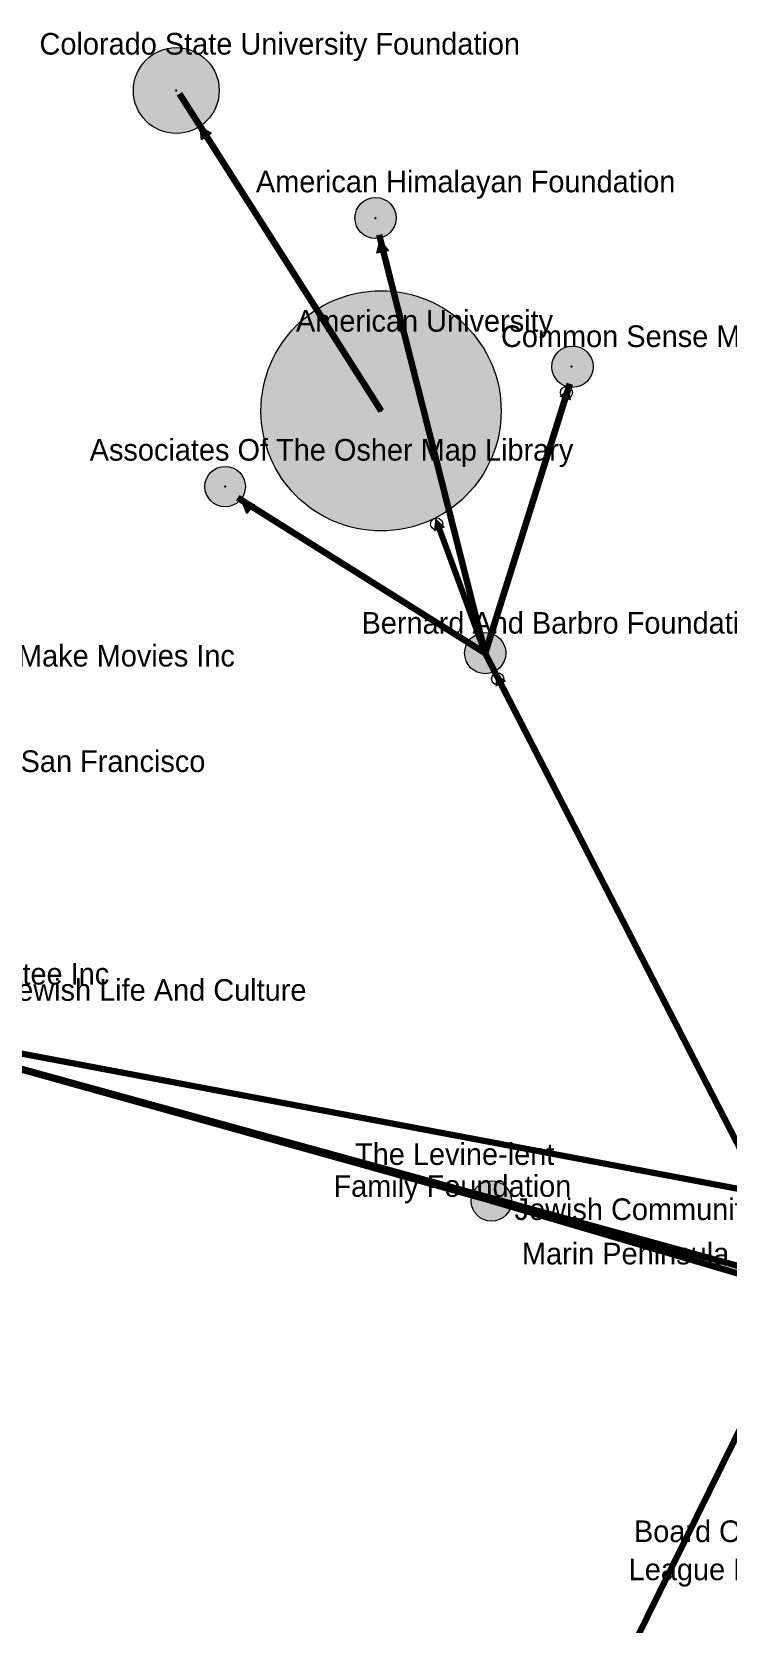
# Model space of a CAD drawing. Header units: millimetres. Extents: x -17.3 to 32.9, y -10.4 to 22.9.
# Drawn here: x -6.23 to 1.06, y 6.25 to 22.93 of the extents above; entities that cross this region are included whole.
import ezdxf

# ---------------------------------------------------------------- set-up
doc = ezdxf.new("R2010")
doc.units = ezdxf.units.MM
doc.header["$MEASUREMENT"] = 0
for name, color, linetype, true_color in [('links', 7, 'Continuous', 0x000000), ('node border', 7, 'Continuous', 0x000000), ('node centers', 7, 'Continuous', 0x000000), ('other_nodefills', 7, 'Continuous', 0x000000), ('SF_nodefills', 7, 'Continuous', 0x000000), ('text', 7, 'Continuous', 0x000000)]:
    doc.layers.add(name, color=color, linetype=linetype, true_color=true_color)

msp = doc.modelspace()

# ---------------------------------------------------------------- hatches: boundary and pattern name
at = {"layer": 'other_nodefills', "true_color": 0xb2b2b2}
for points in [[(-4.268, 22.316), (-4.268, 22.327), (-4.269, 22.339), (-4.269, 22.35), (-4.27, 22.362), (-4.272, 22.373), (-4.273, 22.384), (-4.275, 22.396), (-4.277, 22.407), (-4.28, 22.418), (-4.282, 22.428), (-4.285, 22.439), (-4.288, 22.45), (-4.292, 22.46), (-4.295, 22.471), (-4.299, 22.481), (-4.303, 22.491), (-4.308, 22.501), (-4.312, 22.511), (-4.317, 22.521), (-4.322, 22.531), (-4.328, 22.54), (-4.333, 22.549), (-4.339, 22.559), (-4.345, 22.568), (-4.351, 22.577), (-4.357, 22.585), (-4.364, 22.594), (-4.371, 22.602), (-4.378, 22.611), (-4.385, 22.619), (-4.392, 22.627), (-4.4, 22.634), (-4.408, 22.642), (-4.416, 22.649), (-4.424, 22.656), (-4.432, 22.663), (-4.44, 22.67), (-4.449, 22.677), (-4.458, 22.683), (-4.467, 22.689), (-4.476, 22.695), (-4.485, 22.701), (-4.494, 22.706), (-4.504, 22.712), (-4.513, 22.717), (-4.523, 22.722), (-4.533, 22.726), (-4.543, 22.731), (-4.553, 22.735), (-4.564, 22.739), (-4.574, 22.742), (-4.584, 22.746), (-4.595, 22.749), (-4.606, 22.752), (-4.617, 22.755), (-4.628, 22.757), (-4.639, 22.759), (-4.65, 22.761), (-4.661, 22.762), (-4.672, 22.764), (-4.684, 22.765), (-4.695, 22.766), (-4.707, 22.766), (-4.718, 22.766), (-4.73, 22.766), (-4.742, 22.766), (-4.753, 22.765), (-4.765, 22.764), (-4.776, 22.762), (-4.787, 22.761), (-4.798, 22.759), (-4.809, 22.757), (-4.82, 22.755), (-4.831, 22.752), (-4.842, 22.749), (-4.852, 22.746), (-4.863, 22.742), (-4.873, 22.739), (-4.884, 22.735), (-4.894, 22.731), (-4.904, 22.726), (-4.914, 22.722), (-4.924, 22.717), (-4.933, 22.712), (-4.943, 22.706), (-4.952, 22.701), (-4.961, 22.695), (-4.97, 22.689), (-4.979, 22.683), (-4.988, 22.677), (-4.997, 22.67), (-5.005, 22.663), (-5.013, 22.656), (-5.021, 22.649), (-5.029, 22.642), (-5.037, 22.634), (-5.045, 22.627), (-5.052, 22.619), (-5.059, 22.611), (-5.066, 22.602), (-5.073, 22.594), (-5.079, 22.585), (-5.086, 22.577), (-5.092, 22.568), (-5.098, 22.559), (-5.104, 22.549), (-5.109, 22.54), (-5.115, 22.531), (-5.12, 22.521), (-5.125, 22.511), (-5.129, 22.501), (-5.134, 22.491), (-5.138, 22.481), (-5.142, 22.471), (-5.145, 22.46), (-5.149, 22.45), (-5.152, 22.439), (-5.155, 22.428), (-5.157, 22.418), (-5.16, 22.407), (-5.162, 22.396), (-5.164, 22.384), (-5.165, 22.373), (-5.167, 22.362), (-5.168, 22.35), (-5.168, 22.339), (-5.169, 22.327), (-5.169, 22.316), (-5.169, 22.304), (-5.168, 22.293), (-5.168, 22.281), (-5.167, 22.27), (-5.165, 22.258), (-5.164, 22.247), (-5.162, 22.236), (-5.16, 22.225), (-5.157, 22.214), (-5.155, 22.203), (-5.152, 22.192), (-5.149, 22.182), (-5.145, 22.171), (-5.142, 22.161), (-5.138, 22.151), (-5.134, 22.14), (-5.129, 22.13), (-5.125, 22.12), (-5.12, 22.111), (-5.115, 22.101), (-5.109, 22.092), (-5.104, 22.082), (-5.098, 22.073), (-5.092, 22.064), (-5.086, 22.055), (-5.079, 22.046), (-5.073, 22.038), (-5.066, 22.029), (-5.059, 22.021), (-5.052, 22.013), (-5.045, 22.005), (-5.037, 21.997), (-5.029, 21.99), (-5.021, 21.982), (-5.013, 21.975), (-5.005, 21.968), (-4.997, 21.961), (-4.988, 21.955), (-4.979, 21.948), (-4.97, 21.942), (-4.961, 21.936), (-4.952, 21.93), (-4.943, 21.925), (-4.933, 21.92), (-4.924, 21.915), (-4.914, 21.91), (-4.904, 21.905), (-4.894, 21.901), (-4.884, 21.896), (-4.873, 21.893), (-4.863, 21.889), (-4.852, 21.885), (-4.842, 21.882), (-4.831, 21.879), (-4.82, 21.877), (-4.809, 21.874), (-4.798, 21.872), (-4.787, 21.87), (-4.776, 21.869), (-4.765, 21.868), (-4.753, 21.867), (-4.742, 21.866), (-4.73, 21.865), (-4.718, 21.865), (-4.707, 21.865), (-4.695, 21.866), (-4.684, 21.867), (-4.672, 21.868), (-4.661, 21.869), (-4.65, 21.87), (-4.639, 21.872), (-4.628, 21.874), (-4.617, 21.877), (-4.606, 21.879), (-4.595, 21.882), (-4.584, 21.885), (-4.574, 21.889), (-4.564, 21.893), (-4.553, 21.896), (-4.543, 21.901), (-4.533, 21.905), (-4.523, 21.91), (-4.513, 21.915), (-4.504, 21.92), (-4.494, 21.925), (-4.485, 21.93), (-4.476, 21.936), (-4.467, 21.942), (-4.458, 21.948), (-4.449, 21.955), (-4.44, 21.961), (-4.432, 21.968), (-4.424, 21.975), (-4.416, 21.982), (-4.408, 21.99), (-4.4, 21.997), (-4.392, 22.005), (-4.385, 22.013), (-4.378, 22.021), (-4.371, 22.029), (-4.364, 22.038), (-4.357, 22.046), (-4.351, 22.055), (-4.345, 22.064), (-4.339, 22.073), (-4.333, 22.082), (-4.328, 22.092), (-4.322, 22.101), (-4.317, 22.111), (-4.312, 22.12), (-4.308, 22.13), (-4.303, 22.14), (-4.299, 22.151), (-4.295, 22.161), (-4.292, 22.171), (-4.288, 22.182), (-4.285, 22.192), (-4.282, 22.203), (-4.28, 22.214), (-4.277, 22.225), (-4.275, 22.236), (-4.273, 22.247), (-4.272, 22.258), (-4.27, 22.27), (-4.269, 22.281), (-4.269, 22.293), (-4.268, 22.304)], [(-1.312, 18.958), (-1.312, 18.99), (-1.313, 19.023), (-1.315, 19.055), (-1.318, 19.087), (-1.322, 19.118), (-1.326, 19.15), (-1.331, 19.181), (-1.337, 19.212), (-1.344, 19.242), (-1.351, 19.273), (-1.359, 19.303), (-1.368, 19.332), (-1.378, 19.362), (-1.388, 19.391), (-1.399, 19.42), (-1.411, 19.448), (-1.423, 19.476), (-1.436, 19.504), (-1.449, 19.531), (-1.464, 19.558), (-1.479, 19.585), (-1.494, 19.611), (-1.51, 19.637), (-1.527, 19.662), (-1.544, 19.687), (-1.562, 19.711), (-1.58, 19.736), (-1.599, 19.759), (-1.619, 19.782), (-1.639, 19.805), (-1.659, 19.827), (-1.681, 19.849), (-1.702, 19.87), (-1.724, 19.89), (-1.747, 19.91), (-1.77, 19.93), (-1.794, 19.949), (-1.818, 19.967), (-1.842, 19.985), (-1.867, 20.002), (-1.892, 20.019), (-1.918, 20.035), (-1.944, 20.051), (-1.971, 20.065), (-1.998, 20.08), (-2.025, 20.093), (-2.053, 20.106), (-2.081, 20.118), (-2.109, 20.13), (-2.138, 20.141), (-2.167, 20.151), (-2.197, 20.161), (-2.226, 20.17), (-2.256, 20.178), (-2.287, 20.185), (-2.317, 20.192), (-2.348, 20.198), (-2.379, 20.203), (-2.411, 20.207), (-2.442, 20.211), (-2.474, 20.214), (-2.506, 20.216), (-2.539, 20.217), (-2.571, 20.217), (-2.604, 20.217), (-2.636, 20.216), (-2.668, 20.214), (-2.7, 20.211), (-2.731, 20.207), (-2.763, 20.203), (-2.794, 20.198), (-2.825, 20.192), (-2.855, 20.185), (-2.886, 20.178), (-2.916, 20.17), (-2.946, 20.161), (-2.975, 20.151), (-3.004, 20.141), (-3.033, 20.13), (-3.061, 20.118), (-3.089, 20.106), (-3.117, 20.093), (-3.144, 20.08), (-3.171, 20.065), (-3.198, 20.051), (-3.224, 20.035), (-3.25, 20.019), (-3.275, 20.002), (-3.3, 19.985), (-3.325, 19.967), (-3.349, 19.949), (-3.372, 19.93), (-3.395, 19.91), (-3.418, 19.89), (-3.44, 19.87), (-3.462, 19.849), (-3.483, 19.827), (-3.503, 19.805), (-3.523, 19.782), (-3.543, 19.759), (-3.562, 19.736), (-3.58, 19.711), (-3.598, 19.687), (-3.615, 19.662), (-3.632, 19.637), (-3.648, 19.611), (-3.664, 19.585), (-3.678, 19.558), (-3.693, 19.531), (-3.706, 19.504), (-3.719, 19.476), (-3.732, 19.448), (-3.743, 19.42), (-3.754, 19.391), (-3.764, 19.362), (-3.774, 19.332), (-3.783, 19.303), (-3.791, 19.273), (-3.798, 19.242), (-3.805, 19.212), (-3.811, 19.181), (-3.816, 19.15), (-3.82, 19.118), (-3.824, 19.087), (-3.827, 19.055), (-3.829, 19.023), (-3.83, 18.99), (-3.83, 18.958), (-3.83, 18.925), (-3.829, 18.893), (-3.827, 18.861), (-3.824, 18.829), (-3.82, 18.798), (-3.816, 18.766), (-3.811, 18.735), (-3.805, 18.704), (-3.798, 18.674), (-3.791, 18.643), (-3.783, 18.613), (-3.774, 18.583), (-3.764, 18.554), (-3.754, 18.525), (-3.743, 18.496), (-3.732, 18.468), (-3.719, 18.44), (-3.706, 18.412), (-3.693, 18.385), (-3.678, 18.358), (-3.664, 18.331), (-3.648, 18.305), (-3.632, 18.279), (-3.615, 18.254), (-3.598, 18.229), (-3.58, 18.204), (-3.562, 18.18), (-3.543, 18.157), (-3.523, 18.134), (-3.503, 18.111), (-3.483, 18.089), (-3.462, 18.067), (-3.44, 18.046), (-3.418, 18.026), (-3.395, 18.006), (-3.372, 17.986), (-3.349, 17.967), (-3.325, 17.949), (-3.3, 17.931), (-3.275, 17.914), (-3.25, 17.897), (-3.224, 17.881), (-3.198, 17.865), (-3.171, 17.851), (-3.144, 17.836), (-3.117, 17.823), (-3.089, 17.81), (-3.061, 17.798), (-3.033, 17.786), (-3.004, 17.775), (-2.975, 17.765), (-2.946, 17.755), (-2.916, 17.746), (-2.886, 17.738), (-2.855, 17.731), (-2.825, 17.724), (-2.794, 17.718), (-2.763, 17.713), (-2.731, 17.709), (-2.7, 17.705), (-2.668, 17.702), (-2.636, 17.7), (-2.604, 17.699), (-2.571, 17.699), (-2.539, 17.699), (-2.506, 17.7), (-2.474, 17.702), (-2.442, 17.705), (-2.411, 17.709), (-2.379, 17.713), (-2.348, 17.718), (-2.317, 17.724), (-2.287, 17.731), (-2.256, 17.738), (-2.226, 17.746), (-2.197, 17.755), (-2.167, 17.765), (-2.138, 17.775), (-2.109, 17.786), (-2.081, 17.798), (-2.053, 17.81), (-2.025, 17.823), (-1.998, 17.836), (-1.971, 17.851), (-1.944, 17.865), (-1.918, 17.881), (-1.892, 17.897), (-1.867, 17.914), (-1.842, 17.931), (-1.818, 17.949), (-1.794, 17.967), (-1.77, 17.986), (-1.747, 18.006), (-1.724, 18.026), (-1.702, 18.046), (-1.681, 18.067), (-1.659, 18.089), (-1.639, 18.111), (-1.619, 18.134), (-1.599, 18.157), (-1.58, 18.18), (-1.562, 18.204), (-1.544, 18.229), (-1.527, 18.254), (-1.51, 18.279), (-1.494, 18.305), (-1.479, 18.331), (-1.464, 18.358), (-1.449, 18.385), (-1.436, 18.412), (-1.423, 18.44), (-1.411, 18.468), (-1.399, 18.496), (-1.388, 18.525), (-1.378, 18.554), (-1.368, 18.583), (-1.359, 18.613), (-1.351, 18.643), (-1.344, 18.674), (-1.337, 18.704), (-1.331, 18.735), (-1.326, 18.766), (-1.322, 18.798), (-1.318, 18.829), (-1.315, 18.861), (-1.313, 18.893), (-1.312, 18.925)], [(-3.995, 18.164), (-3.995, 18.17), (-3.995, 18.175), (-3.996, 18.181), (-3.996, 18.186), (-3.997, 18.191), (-3.997, 18.197), (-3.998, 18.202), (-3.999, 18.207), (-4, 18.212), (-4.002, 18.217), (-4.003, 18.222), (-4.004, 18.227), (-4.006, 18.232), (-4.008, 18.237), (-4.01, 18.242), (-4.012, 18.247), (-4.014, 18.251), (-4.016, 18.256), (-4.018, 18.261), (-4.02, 18.265), (-4.023, 18.27), (-4.026, 18.274), (-4.028, 18.278), (-4.031, 18.283), (-4.034, 18.287), (-4.037, 18.291), (-4.04, 18.295), (-4.043, 18.299), (-4.046, 18.303), (-4.05, 18.307), (-4.053, 18.31), (-4.057, 18.314), (-4.06, 18.317), (-4.064, 18.321), (-4.068, 18.324), (-4.072, 18.328), (-4.076, 18.331), (-4.08, 18.334), (-4.084, 18.337), (-4.088, 18.34), (-4.092, 18.342), (-4.097, 18.345), (-4.101, 18.348), (-4.106, 18.35), (-4.11, 18.353), (-4.115, 18.355), (-4.119, 18.357), (-4.124, 18.359), (-4.129, 18.361), (-4.134, 18.363), (-4.139, 18.365), (-4.143, 18.366), (-4.148, 18.368), (-4.154, 18.369), (-4.159, 18.37), (-4.164, 18.372), (-4.169, 18.373), (-4.174, 18.373), (-4.179, 18.374), (-4.185, 18.375), (-4.19, 18.375), (-4.195, 18.376), (-4.201, 18.376), (-4.206, 18.376), (-4.212, 18.376), (-4.217, 18.376), (-4.223, 18.375), (-4.228, 18.375), (-4.233, 18.374), (-4.239, 18.373), (-4.244, 18.373), (-4.249, 18.372), (-4.254, 18.37), (-4.259, 18.369), (-4.264, 18.368), (-4.269, 18.366), (-4.274, 18.365), (-4.279, 18.363), (-4.284, 18.361), (-4.289, 18.359), (-4.293, 18.357), (-4.298, 18.355), (-4.303, 18.353), (-4.307, 18.35), (-4.312, 18.348), (-4.316, 18.345), (-4.32, 18.342), (-4.325, 18.34), (-4.329, 18.337), (-4.333, 18.334), (-4.337, 18.331), (-4.341, 18.328), (-4.345, 18.324), (-4.349, 18.321), (-4.352, 18.317), (-4.356, 18.314), (-4.36, 18.31), (-4.363, 18.307), (-4.366, 18.303), (-4.37, 18.299), (-4.373, 18.295), (-4.376, 18.291), (-4.379, 18.287), (-4.382, 18.283), (-4.385, 18.278), (-4.387, 18.274), (-4.39, 18.27), (-4.392, 18.265), (-4.395, 18.261), (-4.397, 18.256), (-4.399, 18.251), (-4.401, 18.247), (-4.403, 18.242), (-4.405, 18.237), (-4.407, 18.232), (-4.408, 18.227), (-4.41, 18.222), (-4.411, 18.217), (-4.413, 18.212), (-4.414, 18.207), (-4.415, 18.202), (-4.415, 18.197), (-4.416, 18.191), (-4.417, 18.186), (-4.417, 18.181), (-4.418, 18.175), (-4.418, 18.17), (-4.418, 18.164), (-4.418, 18.159), (-4.418, 18.153), (-4.417, 18.148), (-4.417, 18.143), (-4.416, 18.137), (-4.415, 18.132), (-4.415, 18.127), (-4.414, 18.122), (-4.413, 18.117), (-4.411, 18.112), (-4.41, 18.106), (-4.408, 18.101), (-4.407, 18.097), (-4.405, 18.092), (-4.403, 18.087), (-4.401, 18.082), (-4.399, 18.077), (-4.397, 18.073), (-4.395, 18.068), (-4.392, 18.064), (-4.39, 18.059), (-4.387, 18.055), (-4.385, 18.05), (-4.382, 18.046), (-4.379, 18.042), (-4.376, 18.038), (-4.373, 18.034), (-4.37, 18.03), (-4.366, 18.026), (-4.363, 18.022), (-4.36, 18.018), (-4.356, 18.015), (-4.352, 18.011), (-4.349, 18.008), (-4.345, 18.004), (-4.341, 18.001), (-4.337, 17.998), (-4.333, 17.995), (-4.329, 17.992), (-4.325, 17.989), (-4.32, 17.986), (-4.316, 17.983), (-4.312, 17.981), (-4.307, 17.978), (-4.303, 17.976), (-4.298, 17.974), (-4.293, 17.971), (-4.289, 17.969), (-4.284, 17.967), (-4.279, 17.966), (-4.274, 17.964), (-4.269, 17.962), (-4.264, 17.961), (-4.259, 17.959), (-4.254, 17.958), (-4.249, 17.957), (-4.244, 17.956), (-4.239, 17.955), (-4.233, 17.954), (-4.228, 17.954), (-4.223, 17.953), (-4.217, 17.953), (-4.212, 17.953), (-4.206, 17.953), (-4.201, 17.953), (-4.195, 17.953), (-4.19, 17.953), (-4.185, 17.954), (-4.179, 17.954), (-4.174, 17.955), (-4.169, 17.956), (-4.164, 17.957), (-4.159, 17.958), (-4.154, 17.959), (-4.148, 17.961), (-4.143, 17.962), (-4.139, 17.964), (-4.134, 17.966), (-4.129, 17.967), (-4.124, 17.969), (-4.119, 17.971), (-4.115, 17.974), (-4.11, 17.976), (-4.106, 17.978), (-4.101, 17.981), (-4.097, 17.983), (-4.092, 17.986), (-4.088, 17.989), (-4.084, 17.992), (-4.08, 17.995), (-4.076, 17.998), (-4.072, 18.001), (-4.068, 18.004), (-4.064, 18.008), (-4.06, 18.011), (-4.057, 18.015), (-4.053, 18.018), (-4.05, 18.022), (-4.046, 18.026), (-4.043, 18.03), (-4.04, 18.034), (-4.037, 18.038), (-4.034, 18.042), (-4.031, 18.046), (-4.028, 18.05), (-4.026, 18.055), (-4.023, 18.059), (-4.02, 18.064), (-4.018, 18.068), (-4.016, 18.073), (-4.014, 18.077), (-4.012, 18.082), (-4.01, 18.087), (-4.008, 18.092), (-4.006, 18.097), (-4.004, 18.101), (-4.003, 18.106), (-4.002, 18.112), (-4, 18.117), (-3.999, 18.122), (-3.998, 18.127), (-3.997, 18.132), (-3.997, 18.137), (-3.996, 18.143), (-3.996, 18.148), (-3.995, 18.153), (-3.995, 18.159)]]:
    msp.add_hatch(color=253, dxfattribs=at).paths.add_polyline_path(points, flags=0)
at = {"layer": 'other_nodefills', "true_color": 0xb2b2b2, "extrusion": (0, 0, -1)}
for points in [[(4.469, 21.941), (4.349, 21.868), (4.455, 21.801)], [(2.581, 20.748), (2.494, 20.637), (2.617, 20.611)], [(0.602, 19.207), (0.58, 19.068), (0.7, 19.106)], [(4.031, 18.012), (3.894, 17.977), (3.977, 17.882)], [(2.002, 17.834), (1.899, 17.738), (2.018, 17.694)], [(1.371, 16.207), (1.257, 16.124), (1.369, 16.066)]]:
    msp.add_hatch(color=253, dxfattribs=at).paths.add_polyline_path(points, flags=0)
at = {"layer": 'SF_nodefills', "true_color": 0xff8b00}
for points in [[(-2.413, 20.98), (-2.413, 20.986), (-2.413, 20.991), (-2.413, 20.997), (-2.414, 21.002), (-2.414, 21.008), (-2.415, 21.013), (-2.416, 21.018), (-2.417, 21.024), (-2.418, 21.029), (-2.42, 21.034), (-2.421, 21.039), (-2.422, 21.044), (-2.424, 21.049), (-2.426, 21.054), (-2.428, 21.059), (-2.43, 21.064), (-2.432, 21.069), (-2.434, 21.074), (-2.436, 21.079), (-2.439, 21.083), (-2.441, 21.088), (-2.444, 21.092), (-2.447, 21.097), (-2.45, 21.101), (-2.453, 21.105), (-2.456, 21.11), (-2.459, 21.114), (-2.462, 21.118), (-2.465, 21.122), (-2.469, 21.126), (-2.472, 21.129), (-2.476, 21.133), (-2.48, 21.137), (-2.484, 21.14), (-2.487, 21.144), (-2.491, 21.147), (-2.495, 21.15), (-2.5, 21.153), (-2.504, 21.157), (-2.508, 21.159), (-2.512, 21.162), (-2.517, 21.165), (-2.521, 21.168), (-2.526, 21.17), (-2.531, 21.173), (-2.535, 21.175), (-2.54, 21.177), (-2.545, 21.179), (-2.55, 21.181), (-2.555, 21.183), (-2.56, 21.185), (-2.565, 21.187), (-2.57, 21.188), (-2.575, 21.19), (-2.58, 21.191), (-2.585, 21.192), (-2.591, 21.193), (-2.596, 21.194), (-2.602, 21.195), (-2.607, 21.195), (-2.612, 21.196), (-2.618, 21.196), (-2.623, 21.196), (-2.629, 21.196), (-2.635, 21.196), (-2.64, 21.196), (-2.646, 21.196), (-2.651, 21.195), (-2.657, 21.195), (-2.662, 21.194), (-2.667, 21.193), (-2.673, 21.192), (-2.678, 21.191), (-2.683, 21.19), (-2.688, 21.188), (-2.693, 21.187), (-2.699, 21.185), (-2.704, 21.183), (-2.708, 21.181), (-2.713, 21.179), (-2.718, 21.177), (-2.723, 21.175), (-2.728, 21.173), (-2.732, 21.17), (-2.737, 21.168), (-2.741, 21.165), (-2.746, 21.162), (-2.75, 21.159), (-2.754, 21.157), (-2.759, 21.153), (-2.763, 21.15), (-2.767, 21.147), (-2.771, 21.144), (-2.775, 21.14), (-2.778, 21.137), (-2.782, 21.133), (-2.786, 21.129), (-2.789, 21.126), (-2.793, 21.122), (-2.796, 21.118), (-2.799, 21.114), (-2.803, 21.11), (-2.806, 21.105), (-2.809, 21.101), (-2.811, 21.097), (-2.814, 21.092), (-2.817, 21.088), (-2.819, 21.083), (-2.822, 21.079), (-2.824, 21.074), (-2.826, 21.069), (-2.829, 21.064), (-2.831, 21.059), (-2.832, 21.054), (-2.834, 21.049), (-2.836, 21.044), (-2.837, 21.039), (-2.839, 21.034), (-2.84, 21.029), (-2.841, 21.024), (-2.842, 21.018), (-2.843, 21.013), (-2.844, 21.008), (-2.844, 21.002), (-2.845, 20.997), (-2.845, 20.991), (-2.845, 20.986), (-2.846, 20.98), (-2.845, 20.974), (-2.845, 20.969), (-2.845, 20.963), (-2.844, 20.958), (-2.844, 20.952), (-2.843, 20.947), (-2.842, 20.942), (-2.841, 20.936), (-2.84, 20.931), (-2.839, 20.926), (-2.837, 20.921), (-2.836, 20.916), (-2.834, 20.911), (-2.832, 20.906), (-2.831, 20.901), (-2.829, 20.896), (-2.826, 20.891), (-2.824, 20.886), (-2.822, 20.881), (-2.819, 20.877), (-2.817, 20.872), (-2.814, 20.868), (-2.811, 20.863), (-2.809, 20.859), (-2.806, 20.855), (-2.803, 20.851), (-2.799, 20.846), (-2.796, 20.842), (-2.793, 20.838), (-2.789, 20.834), (-2.786, 20.831), (-2.782, 20.827), (-2.778, 20.823), (-2.775, 20.82), (-2.771, 20.816), (-2.767, 20.813), (-2.763, 20.81), (-2.759, 20.807), (-2.754, 20.804), (-2.75, 20.801), (-2.746, 20.798), (-2.741, 20.795), (-2.737, 20.792), (-2.732, 20.79), (-2.728, 20.787), (-2.723, 20.785), (-2.718, 20.783), (-2.713, 20.781), (-2.708, 20.779), (-2.704, 20.777), (-2.699, 20.775), (-2.693, 20.773), (-2.688, 20.772), (-2.683, 20.77), (-2.678, 20.769), (-2.673, 20.768), (-2.667, 20.767), (-2.662, 20.766), (-2.657, 20.765), (-2.651, 20.765), (-2.646, 20.764), (-2.64, 20.764), (-2.635, 20.764), (-2.629, 20.764), (-2.623, 20.764), (-2.618, 20.764), (-2.612, 20.764), (-2.607, 20.765), (-2.602, 20.765), (-2.596, 20.766), (-2.591, 20.767), (-2.585, 20.768), (-2.58, 20.769), (-2.575, 20.77), (-2.57, 20.772), (-2.565, 20.773), (-2.56, 20.775), (-2.555, 20.777), (-2.55, 20.779), (-2.545, 20.781), (-2.54, 20.783), (-2.535, 20.785), (-2.531, 20.787), (-2.526, 20.79), (-2.521, 20.792), (-2.517, 20.795), (-2.512, 20.798), (-2.508, 20.801), (-2.504, 20.804), (-2.5, 20.807), (-2.495, 20.81), (-2.491, 20.813), (-2.487, 20.816), (-2.484, 20.82), (-2.48, 20.823), (-2.476, 20.827), (-2.472, 20.831), (-2.469, 20.834), (-2.465, 20.838), (-2.462, 20.842), (-2.459, 20.846), (-2.456, 20.851), (-2.453, 20.855), (-2.45, 20.859), (-2.447, 20.863), (-2.444, 20.868), (-2.441, 20.872), (-2.439, 20.877), (-2.436, 20.881), (-2.434, 20.886), (-2.432, 20.891), (-2.43, 20.896), (-2.428, 20.901), (-2.426, 20.906), (-2.424, 20.911), (-2.422, 20.916), (-2.421, 20.921), (-2.42, 20.926), (-2.418, 20.931), (-2.417, 20.936), (-2.416, 20.942), (-2.415, 20.947), (-2.414, 20.952), (-2.414, 20.958), (-2.413, 20.963), (-2.413, 20.969), (-2.413, 20.974)], [(-0.348, 19.421), (-0.348, 19.426), (-0.348, 19.432), (-0.348, 19.438), (-0.349, 19.443), (-0.349, 19.449), (-0.35, 19.454), (-0.351, 19.459), (-0.352, 19.465), (-0.353, 19.47), (-0.354, 19.475), (-0.356, 19.48), (-0.357, 19.485), (-0.359, 19.491), (-0.361, 19.496), (-0.363, 19.5), (-0.365, 19.505), (-0.367, 19.51), (-0.369, 19.515), (-0.371, 19.52), (-0.374, 19.524), (-0.376, 19.529), (-0.379, 19.533), (-0.382, 19.538), (-0.385, 19.542), (-0.388, 19.547), (-0.391, 19.551), (-0.394, 19.555), (-0.397, 19.559), (-0.401, 19.563), (-0.404, 19.567), (-0.408, 19.571), (-0.411, 19.574), (-0.415, 19.578), (-0.419, 19.582), (-0.423, 19.585), (-0.427, 19.588), (-0.431, 19.592), (-0.435, 19.595), (-0.439, 19.598), (-0.443, 19.601), (-0.448, 19.604), (-0.452, 19.607), (-0.457, 19.609), (-0.461, 19.612), (-0.466, 19.614), (-0.47, 19.617), (-0.475, 19.619), (-0.48, 19.621), (-0.485, 19.623), (-0.49, 19.625), (-0.495, 19.627), (-0.5, 19.628), (-0.505, 19.63), (-0.51, 19.631), (-0.516, 19.632), (-0.521, 19.634), (-0.526, 19.635), (-0.531, 19.635), (-0.537, 19.636), (-0.542, 19.637), (-0.548, 19.637), (-0.553, 19.638), (-0.559, 19.638), (-0.564, 19.638), (-0.57, 19.638), (-0.576, 19.638), (-0.581, 19.637), (-0.587, 19.637), (-0.592, 19.636), (-0.597, 19.635), (-0.603, 19.635), (-0.608, 19.634), (-0.613, 19.632), (-0.619, 19.631), (-0.624, 19.63), (-0.629, 19.628), (-0.634, 19.627), (-0.639, 19.625), (-0.644, 19.623), (-0.649, 19.621), (-0.654, 19.619), (-0.658, 19.617), (-0.663, 19.614), (-0.668, 19.612), (-0.672, 19.609), (-0.677, 19.607), (-0.681, 19.604), (-0.686, 19.601), (-0.69, 19.598), (-0.694, 19.595), (-0.698, 19.592), (-0.702, 19.588), (-0.706, 19.585), (-0.71, 19.582), (-0.714, 19.578), (-0.718, 19.574), (-0.721, 19.571), (-0.725, 19.567), (-0.728, 19.563), (-0.732, 19.559), (-0.735, 19.555), (-0.738, 19.551), (-0.741, 19.547), (-0.744, 19.542), (-0.747, 19.538), (-0.75, 19.533), (-0.753, 19.529), (-0.755, 19.524), (-0.758, 19.52), (-0.76, 19.515), (-0.762, 19.51), (-0.764, 19.505), (-0.766, 19.5), (-0.768, 19.496), (-0.77, 19.491), (-0.772, 19.485), (-0.773, 19.48), (-0.775, 19.475), (-0.776, 19.47), (-0.777, 19.465), (-0.778, 19.459), (-0.779, 19.454), (-0.78, 19.449), (-0.78, 19.443), (-0.781, 19.438), (-0.781, 19.432), (-0.781, 19.426), (-0.781, 19.421), (-0.781, 19.415), (-0.781, 19.41), (-0.781, 19.404), (-0.78, 19.399), (-0.78, 19.393), (-0.779, 19.388), (-0.778, 19.382), (-0.777, 19.377), (-0.776, 19.372), (-0.775, 19.367), (-0.773, 19.362), (-0.772, 19.356), (-0.77, 19.351), (-0.768, 19.346), (-0.766, 19.341), (-0.764, 19.336), (-0.762, 19.332), (-0.76, 19.327), (-0.758, 19.322), (-0.755, 19.318), (-0.753, 19.313), (-0.75, 19.308), (-0.747, 19.304), (-0.744, 19.3), (-0.741, 19.295), (-0.738, 19.291), (-0.735, 19.287), (-0.732, 19.283), (-0.728, 19.279), (-0.725, 19.275), (-0.721, 19.271), (-0.718, 19.268), (-0.714, 19.264), (-0.71, 19.26), (-0.706, 19.257), (-0.702, 19.254), (-0.698, 19.25), (-0.694, 19.247), (-0.69, 19.244), (-0.686, 19.241), (-0.681, 19.238), (-0.677, 19.235), (-0.672, 19.233), (-0.668, 19.23), (-0.663, 19.228), (-0.658, 19.225), (-0.654, 19.223), (-0.649, 19.221), (-0.644, 19.219), (-0.639, 19.217), (-0.634, 19.215), (-0.629, 19.214), (-0.624, 19.212), (-0.619, 19.211), (-0.613, 19.21), (-0.608, 19.208), (-0.603, 19.207), (-0.597, 19.207), (-0.592, 19.206), (-0.587, 19.205), (-0.581, 19.205), (-0.576, 19.204), (-0.57, 19.204), (-0.564, 19.204), (-0.559, 19.204), (-0.553, 19.204), (-0.548, 19.205), (-0.542, 19.205), (-0.537, 19.206), (-0.531, 19.207), (-0.526, 19.207), (-0.521, 19.208), (-0.516, 19.21), (-0.51, 19.211), (-0.505, 19.212), (-0.5, 19.214), (-0.495, 19.215), (-0.49, 19.217), (-0.485, 19.219), (-0.48, 19.221), (-0.475, 19.223), (-0.47, 19.225), (-0.466, 19.228), (-0.461, 19.23), (-0.457, 19.233), (-0.452, 19.235), (-0.448, 19.238), (-0.443, 19.241), (-0.439, 19.244), (-0.435, 19.247), (-0.431, 19.25), (-0.427, 19.254), (-0.423, 19.257), (-0.419, 19.26), (-0.415, 19.264), (-0.411, 19.268), (-0.408, 19.271), (-0.404, 19.275), (-0.401, 19.279), (-0.397, 19.283), (-0.394, 19.287), (-0.391, 19.291), (-0.388, 19.295), (-0.385, 19.3), (-0.382, 19.304), (-0.379, 19.308), (-0.376, 19.313), (-0.374, 19.318), (-0.371, 19.322), (-0.369, 19.327), (-0.367, 19.332), (-0.365, 19.336), (-0.363, 19.341), (-0.361, 19.346), (-0.359, 19.351), (-0.357, 19.356), (-0.356, 19.362), (-0.354, 19.367), (-0.353, 19.372), (-0.352, 19.377), (-0.351, 19.382), (-0.35, 19.388), (-0.349, 19.393), (-0.349, 19.399), (-0.348, 19.404), (-0.348, 19.41), (-0.348, 19.415)], [(-1.263, 16.418), (-1.263, 16.424), (-1.263, 16.43), (-1.263, 16.435), (-1.264, 16.441), (-1.264, 16.446), (-1.265, 16.451), (-1.266, 16.457), (-1.267, 16.462), (-1.268, 16.467), (-1.27, 16.473), (-1.271, 16.478), (-1.272, 16.483), (-1.274, 16.488), (-1.276, 16.493), (-1.278, 16.498), (-1.28, 16.503), (-1.282, 16.508), (-1.284, 16.512), (-1.286, 16.517), (-1.289, 16.522), (-1.291, 16.526), (-1.294, 16.531), (-1.297, 16.535), (-1.3, 16.54), (-1.303, 16.544), (-1.306, 16.548), (-1.309, 16.552), (-1.312, 16.556), (-1.316, 16.56), (-1.319, 16.564), (-1.323, 16.568), (-1.326, 16.572), (-1.33, 16.575), (-1.334, 16.579), (-1.338, 16.582), (-1.342, 16.586), (-1.346, 16.589), (-1.35, 16.592), (-1.354, 16.595), (-1.358, 16.598), (-1.363, 16.601), (-1.367, 16.604), (-1.371, 16.606), (-1.376, 16.609), (-1.381, 16.611), (-1.385, 16.614), (-1.39, 16.616), (-1.395, 16.618), (-1.4, 16.62), (-1.405, 16.622), (-1.41, 16.624), (-1.415, 16.625), (-1.42, 16.627), (-1.425, 16.628), (-1.43, 16.629), (-1.436, 16.631), (-1.441, 16.632), (-1.446, 16.632), (-1.452, 16.633), (-1.457, 16.634), (-1.462, 16.634), (-1.468, 16.635), (-1.474, 16.635), (-1.479, 16.635), (-1.485, 16.635), (-1.49, 16.635), (-1.496, 16.634), (-1.501, 16.634), (-1.507, 16.633), (-1.512, 16.632), (-1.517, 16.632), (-1.523, 16.631), (-1.528, 16.629), (-1.533, 16.628), (-1.538, 16.627), (-1.544, 16.625), (-1.549, 16.624), (-1.554, 16.622), (-1.559, 16.62), (-1.563, 16.618), (-1.568, 16.616), (-1.573, 16.614), (-1.578, 16.611), (-1.582, 16.609), (-1.587, 16.606), (-1.591, 16.604), (-1.596, 16.601), (-1.6, 16.598), (-1.604, 16.595), (-1.609, 16.592), (-1.613, 16.589), (-1.617, 16.586), (-1.621, 16.582), (-1.625, 16.579), (-1.629, 16.575), (-1.632, 16.572), (-1.636, 16.568), (-1.639, 16.564), (-1.643, 16.56), (-1.646, 16.556), (-1.65, 16.552), (-1.653, 16.548), (-1.656, 16.544), (-1.659, 16.54), (-1.662, 16.535), (-1.664, 16.531), (-1.667, 16.526), (-1.67, 16.522), (-1.672, 16.517), (-1.674, 16.512), (-1.677, 16.508), (-1.679, 16.503), (-1.681, 16.498), (-1.683, 16.493), (-1.684, 16.488), (-1.686, 16.483), (-1.687, 16.478), (-1.689, 16.473), (-1.69, 16.467), (-1.691, 16.462), (-1.692, 16.457), (-1.693, 16.451), (-1.694, 16.446), (-1.695, 16.441), (-1.695, 16.435), (-1.695, 16.43), (-1.696, 16.424), (-1.696, 16.418), (-1.696, 16.413), (-1.695, 16.407), (-1.695, 16.402), (-1.695, 16.396), (-1.694, 16.391), (-1.693, 16.385), (-1.692, 16.38), (-1.691, 16.375), (-1.69, 16.369), (-1.689, 16.364), (-1.687, 16.359), (-1.686, 16.354), (-1.684, 16.349), (-1.683, 16.344), (-1.681, 16.339), (-1.679, 16.334), (-1.677, 16.329), (-1.674, 16.325), (-1.672, 16.32), (-1.67, 16.315), (-1.667, 16.311), (-1.664, 16.306), (-1.662, 16.302), (-1.659, 16.297), (-1.656, 16.293), (-1.653, 16.289), (-1.65, 16.285), (-1.646, 16.281), (-1.643, 16.277), (-1.639, 16.273), (-1.636, 16.269), (-1.632, 16.265), (-1.629, 16.262), (-1.625, 16.258), (-1.621, 16.255), (-1.617, 16.251), (-1.613, 16.248), (-1.609, 16.245), (-1.604, 16.242), (-1.6, 16.239), (-1.596, 16.236), (-1.591, 16.233), (-1.587, 16.23), (-1.582, 16.228), (-1.578, 16.225), (-1.573, 16.223), (-1.568, 16.221), (-1.563, 16.219), (-1.559, 16.217), (-1.554, 16.215), (-1.549, 16.213), (-1.544, 16.212), (-1.538, 16.21), (-1.533, 16.209), (-1.528, 16.207), (-1.523, 16.206), (-1.517, 16.205), (-1.512, 16.204), (-1.507, 16.204), (-1.501, 16.203), (-1.496, 16.202), (-1.49, 16.202), (-1.485, 16.202), (-1.479, 16.202), (-1.474, 16.202), (-1.468, 16.202), (-1.462, 16.202), (-1.457, 16.203), (-1.452, 16.204), (-1.446, 16.204), (-1.441, 16.205), (-1.436, 16.206), (-1.43, 16.207), (-1.425, 16.209), (-1.42, 16.21), (-1.415, 16.212), (-1.41, 16.213), (-1.405, 16.215), (-1.4, 16.217), (-1.395, 16.219), (-1.39, 16.221), (-1.385, 16.223), (-1.381, 16.225), (-1.376, 16.228), (-1.371, 16.23), (-1.367, 16.233), (-1.363, 16.236), (-1.358, 16.239), (-1.354, 16.242), (-1.35, 16.245), (-1.346, 16.248), (-1.342, 16.251), (-1.338, 16.255), (-1.334, 16.258), (-1.33, 16.262), (-1.326, 16.265), (-1.323, 16.269), (-1.319, 16.273), (-1.316, 16.277), (-1.312, 16.281), (-1.309, 16.285), (-1.306, 16.289), (-1.303, 16.293), (-1.3, 16.297), (-1.297, 16.302), (-1.294, 16.306), (-1.291, 16.311), (-1.289, 16.315), (-1.286, 16.32), (-1.284, 16.325), (-1.282, 16.329), (-1.28, 16.334), (-1.278, 16.339), (-1.276, 16.344), (-1.274, 16.349), (-1.272, 16.354), (-1.271, 16.359), (-1.27, 16.364), (-1.268, 16.369), (-1.267, 16.375), (-1.266, 16.38), (-1.265, 16.385), (-1.264, 16.391), (-1.264, 16.396), (-1.263, 16.402), (-1.263, 16.407), (-1.263, 16.413)], [(-1.202, 10.674), (-1.202, 10.68), (-1.203, 10.685), (-1.203, 10.691), (-1.203, 10.696), (-1.204, 10.701), (-1.205, 10.707), (-1.206, 10.712), (-1.207, 10.717), (-1.208, 10.722), (-1.209, 10.727), (-1.21, 10.732), (-1.212, 10.737), (-1.213, 10.742), (-1.215, 10.747), (-1.217, 10.752), (-1.219, 10.757), (-1.221, 10.762), (-1.223, 10.766), (-1.225, 10.771), (-1.228, 10.775), (-1.23, 10.78), (-1.233, 10.784), (-1.236, 10.789), (-1.238, 10.793), (-1.241, 10.797), (-1.244, 10.801), (-1.247, 10.805), (-1.251, 10.809), (-1.254, 10.813), (-1.257, 10.817), (-1.261, 10.821), (-1.264, 10.824), (-1.268, 10.828), (-1.272, 10.831), (-1.275, 10.835), (-1.279, 10.838), (-1.283, 10.841), (-1.287, 10.844), (-1.291, 10.847), (-1.296, 10.85), (-1.3, 10.853), (-1.304, 10.856), (-1.309, 10.858), (-1.313, 10.861), (-1.318, 10.863), (-1.322, 10.865), (-1.327, 10.868), (-1.332, 10.87), (-1.336, 10.872), (-1.341, 10.873), (-1.346, 10.875), (-1.351, 10.877), (-1.356, 10.878), (-1.361, 10.88), (-1.366, 10.881), (-1.371, 10.882), (-1.377, 10.883), (-1.382, 10.884), (-1.387, 10.885), (-1.393, 10.885), (-1.398, 10.886), (-1.403, 10.886), (-1.409, 10.886), (-1.414, 10.886), (-1.42, 10.886), (-1.425, 10.886), (-1.431, 10.886), (-1.436, 10.885), (-1.441, 10.885), (-1.447, 10.884), (-1.452, 10.883), (-1.457, 10.882), (-1.462, 10.881), (-1.467, 10.88), (-1.472, 10.878), (-1.477, 10.877), (-1.482, 10.875), (-1.487, 10.873), (-1.492, 10.872), (-1.497, 10.87), (-1.502, 10.868), (-1.506, 10.865), (-1.511, 10.863), (-1.515, 10.861), (-1.52, 10.858), (-1.524, 10.856), (-1.529, 10.853), (-1.533, 10.85), (-1.537, 10.847), (-1.541, 10.844), (-1.545, 10.841), (-1.549, 10.838), (-1.553, 10.835), (-1.557, 10.831), (-1.561, 10.828), (-1.564, 10.824), (-1.568, 10.821), (-1.571, 10.817), (-1.575, 10.813), (-1.578, 10.809), (-1.581, 10.805), (-1.584, 10.801), (-1.587, 10.797), (-1.59, 10.793), (-1.593, 10.789), (-1.596, 10.784), (-1.598, 10.78), (-1.601, 10.775), (-1.603, 10.771), (-1.606, 10.766), (-1.608, 10.762), (-1.61, 10.757), (-1.612, 10.752), (-1.614, 10.747), (-1.615, 10.742), (-1.617, 10.737), (-1.618, 10.732), (-1.62, 10.727), (-1.621, 10.722), (-1.622, 10.717), (-1.623, 10.712), (-1.624, 10.707), (-1.625, 10.701), (-1.625, 10.696), (-1.626, 10.691), (-1.626, 10.685), (-1.626, 10.68), (-1.626, 10.674), (-1.626, 10.669), (-1.626, 10.663), (-1.626, 10.658), (-1.625, 10.653), (-1.625, 10.647), (-1.624, 10.642), (-1.623, 10.637), (-1.622, 10.632), (-1.621, 10.626), (-1.62, 10.621), (-1.618, 10.616), (-1.617, 10.611), (-1.615, 10.606), (-1.614, 10.601), (-1.612, 10.596), (-1.61, 10.592), (-1.608, 10.587), (-1.606, 10.582), (-1.603, 10.578), (-1.601, 10.573), (-1.598, 10.569), (-1.596, 10.564), (-1.593, 10.56), (-1.59, 10.556), (-1.587, 10.551), (-1.584, 10.547), (-1.581, 10.543), (-1.578, 10.539), (-1.575, 10.535), (-1.571, 10.532), (-1.568, 10.528), (-1.564, 10.524), (-1.561, 10.521), (-1.557, 10.517), (-1.553, 10.514), (-1.549, 10.511), (-1.545, 10.507), (-1.541, 10.504), (-1.537, 10.501), (-1.533, 10.498), (-1.529, 10.496), (-1.524, 10.493), (-1.52, 10.49), (-1.515, 10.488), (-1.511, 10.485), (-1.506, 10.483), (-1.502, 10.481), (-1.497, 10.479), (-1.492, 10.477), (-1.487, 10.475), (-1.482, 10.473), (-1.477, 10.472), (-1.472, 10.47), (-1.467, 10.469), (-1.462, 10.468), (-1.457, 10.466), (-1.452, 10.465), (-1.447, 10.465), (-1.441, 10.464), (-1.436, 10.463), (-1.431, 10.463), (-1.425, 10.462), (-1.42, 10.462), (-1.414, 10.462), (-1.409, 10.462), (-1.403, 10.462), (-1.398, 10.463), (-1.393, 10.463), (-1.387, 10.464), (-1.382, 10.465), (-1.377, 10.465), (-1.371, 10.466), (-1.366, 10.468), (-1.361, 10.469), (-1.356, 10.47), (-1.351, 10.472), (-1.346, 10.473), (-1.341, 10.475), (-1.336, 10.477), (-1.332, 10.479), (-1.327, 10.481), (-1.322, 10.483), (-1.318, 10.485), (-1.313, 10.488), (-1.309, 10.49), (-1.304, 10.493), (-1.3, 10.496), (-1.296, 10.498), (-1.291, 10.501), (-1.287, 10.504), (-1.283, 10.507), (-1.279, 10.511), (-1.275, 10.514), (-1.272, 10.517), (-1.268, 10.521), (-1.264, 10.524), (-1.261, 10.528), (-1.257, 10.532), (-1.254, 10.535), (-1.251, 10.539), (-1.247, 10.543), (-1.244, 10.547), (-1.241, 10.551), (-1.238, 10.556), (-1.236, 10.56), (-1.233, 10.564), (-1.23, 10.569), (-1.228, 10.573), (-1.225, 10.578), (-1.223, 10.582), (-1.221, 10.587), (-1.219, 10.592), (-1.217, 10.596), (-1.215, 10.601), (-1.213, 10.606), (-1.212, 10.611), (-1.21, 10.616), (-1.209, 10.621), (-1.208, 10.626), (-1.207, 10.632), (-1.206, 10.637), (-1.205, 10.642), (-1.204, 10.647), (-1.203, 10.653), (-1.203, 10.658), (-1.203, 10.663), (-1.202, 10.669)]]:
    msp.add_hatch(color=30, dxfattribs=at).paths.add_polyline_path(points, flags=0)

# ---------------------------------------------------------------- linework, layer by layer
at = {"layer": 'links', "color": 18, "lineweight": 140, "true_color": 0x000000}
for p, q in [((-2.571, 18.958), (-4.686, 22.281)), ((-1.479, 16.418), (-2.592, 20.802)), ((-1.479, 16.418), (-0.592, 19.241)), ((-1.479, 16.418), (-4.071, 18.047)), ((-1.479, 16.418), (-1.959, 17.716)), ((-1.479, 16.418), (1.735, 10.164)), ((1.93, 9.784), (-1.314, 16.095)), ((-8.195, 12.568), (1.518, 9.897)), ((-8.195, 12.568), (9.28, 9.271)), ((-1.414, 10.674), (-8.015, 12.517)), ((1.93, 9.784), (-8.014, 12.518)), ((-1.414, 10.674), (8.267, 7.828)), ((1.93, 9.784), (-0.955, 3.928))]:
    msp.add_line(p, q, dxfattribs=at)
at = {"layer": 'node border', "color": 7, "lineweight": 5, "true_color": 0xffffff}
for centre, radius in [((-4.718, 22.316), 0.45), ((-2.629, 20.98), 0.216), ((-2.571, 18.958), 1.259), ((-0.564, 19.421), 0.217), ((-4.206, 18.164), 0.212), ((-1.479, 16.418), 0.216), ((-1.414, 10.674), 0.212)]:
    msp.add_circle(centre, radius, dxfattribs=at)
at = {"layer": 'node centers'}
for p in [(-4.718, 22.316), (-2.629, 20.98), (-0.576, 19.423), (-2.571, 18.958), (-4.206, 18.164), (-1.479, 16.418), (-1.414, 10.674)]:
    msp.add_point(p, dxfattribs=at)
at = {"layer": 'other_nodefills', "lineweight": 0}
for points in [[(-4.469, 21.941), (-4.349, 21.868), (-4.455, 21.801)], [(-2.581, 20.748), (-2.494, 20.637), (-2.617, 20.611)], [(-4.031, 18.012), (-3.894, 17.977), (-3.977, 17.882)]]:
    msp.add_lwpolyline(points, close=True, dxfattribs=at)
for centre, radius in [((-4.718, 22.316), 0.45), ((-2.571, 18.958), 1.259), ((-0.628, 19.15), 0.0635), ((-4.206, 18.164), 0.212), ((-1.988, 17.772), 0.0634), ((-1.349, 16.148), 0.0634)]:
    msp.add_circle(centre, radius, dxfattribs=at)
at = {"layer": 'SF_nodefills', "lineweight": 0}
for centre, radius in [((-2.629, 20.98), 0.216), ((-0.564, 19.421), 0.217), ((-1.479, 16.418), 0.216), ((-1.414, 10.674), 0.212)]:
    msp.add_circle(centre, radius, dxfattribs=at)

# ---------------------------------------------------------------- texts
at = {"layer": 'text', "color": 254, "true_color": 0xe6e7e8, "char_height": 0.22667, "attachment_point": 7, "line_spacing_factor": 0.963855}
for s, insert, width in [('\\fCentury Gothic;Colorado State University Foundation', (-6.152, 22.625), 5.80705), ('\\fCentury Gothic;American Himalayan Foundation', (-3.883, 21.181), 5.22796), ('\\fCentury Gothic;American University', (-3.463, 19.72), 3.18065), ('\\fCentury Gothic;Common Sense Media', (-1.314, 19.624), 3.66176), ('\\fCentury Gothic;Associates Of The Osher Map Library', (-5.626, 18.368), 5.71785), ('\\fCentury Gothic;Bernard And Barbro Foundation', (-2.776, 16.619), 4.9969), ('\\fCentury Gothic;Women Make Movies Inc', (-7.506, 16.274), 4.02735), ('\\fCentury Gothic;Jewish Community Center Of San Francisco', (-10.376, 15.103), 6.81462), ('\\fCentury Gothic;American Jewish Joint Distribution Committee Inc', (-12.075, 12.94), 7.67888), ('\\fCentury Gothic;Taube Foundation For Jewish Life And Culture', (-9.621, 12.77), 7.09832), ('\\fCentury Gothic;The Levine-lent', (-2.844, 11.049), 2.47725), ('\\fCentury Gothic;Family Foundation', (-3.07, 10.649), 2.95105), ('\\fCentury Gothic;Jewish Community Federation Of S F', (-1.171, 10.406), 5.71492), ('\\fCentury Gothic;Marin Peninsula & Sonoma Counties', (-1.094, 10.006), 5.65058), ('\\fCentury Gothic;Board Of Trustees Equity', (0.08, 7.03), 3.81239), ('\\fCentury Gothic;League Health Trust Fund', (0.025, 6.63), 3.98641)]:
    msp.add_mtext(s, dxfattribs=dict(at, insert=insert, width=width))

doc.saveas('drawing.dxf')
